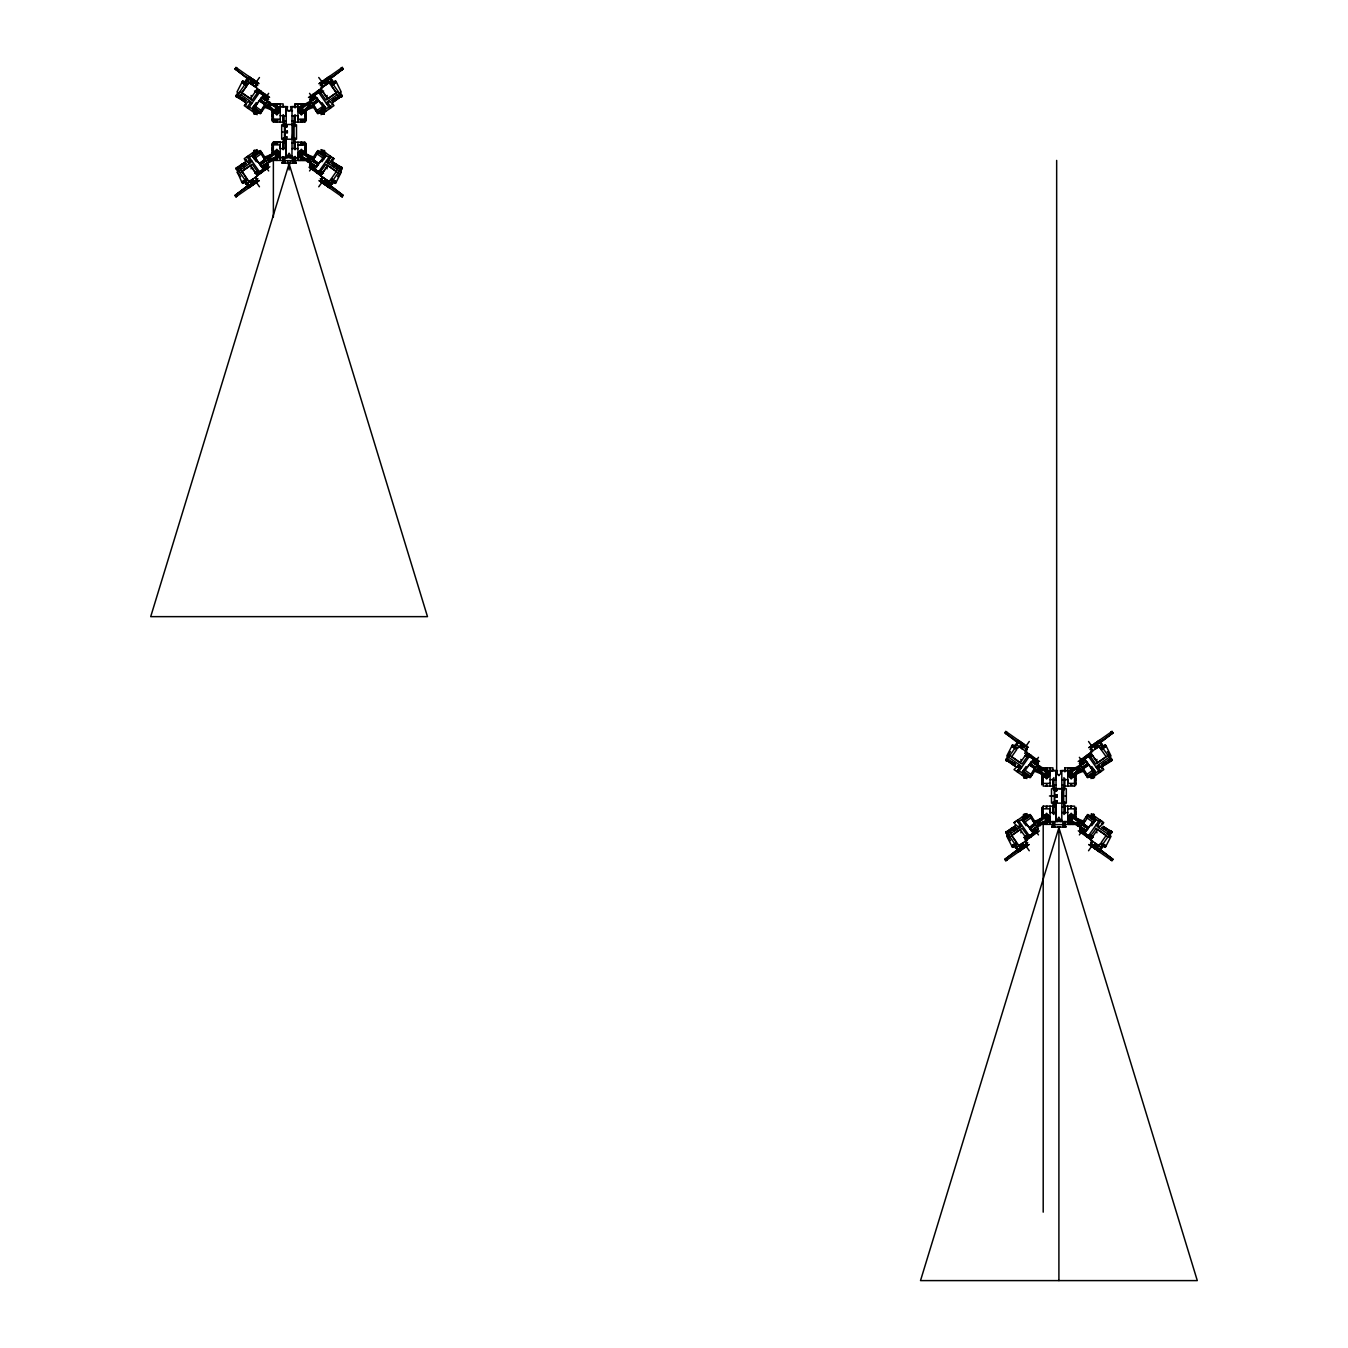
<?xml version="1.0" encoding="UTF-8"?>
<svg xmlns="http://www.w3.org/2000/svg" width="1348" height="1348" viewBox="0 0 1348 1348"><rect width="100%" height="100%" fill="white"/><g stroke="black" fill="none" stroke-linecap="round" stroke-linejoin="round"><path stroke-width="1.5" d="M276.812 143.781L276.475 142.197L273.374 142.197L273.374 144.758L273.374 142.197L283.114 142.197L283.114 148.6M280.232 106.66L286.214 106.66L286.214 124.825M280.232 144.758L280.232 148.617L286.214 148.617M283.114 157.649L283.114 160.412L273.374 160.412L273.374 217.028M283.114 115.692L283.114 122.112L273.374 122.112L273.307 111.631L271.942 111.631M286.248 142.888L284.462 142.821L284.462 139.181M286.214 106.66L286.214 115.692L280.232 115.692M292.011 120.899L293.83 120.848L293.83 124.656L292.061 124.656M303.098 106.66L295.077 106.66L295.077 103.897L304.817 103.897L295.077 103.897L295.077 107.941M297.959 142.197L297.959 160.412L301.042 160.412L301.379 158.592L301.716 160.412L304.817 160.412L295.077 160.412L295.077 156.351M295.077 148.617L295.077 142.197L304.817 142.197L304.817 144.758M297.959 157.783L289.095 157.649M297.959 119.551L297.959 115.692L291.977 115.692M295.077 115.692L295.077 122.112L304.817 122.112L304.817 119.551M1043.2 808.733L1043.2 806.155L1052.923 806.155L1052.923 812.574M1076.058 774.156L1074.693 774.156A3.437 3.437 0 0 1 1071.188 777.476A3.437 3.437 0 0 1 1067.768 774.055A3.437 3.437 0 0 1 1071.188 770.618L1060.37 770.618C1062.679 776.195 1055.147 776.195 1057.455 770.618L1050.058 770.483M1052.923 779.666L1052.923 786.069L1043.2 786.069L1043.2 774.055L1041.751 774.156M1052.923 821.606L1052.923 824.369L1043.2 824.369L1043.2 1212.155M1056.074 806.845L1054.288 806.795L1054.288 803.138M1050.058 770.618L1056.04 770.618L1056.04 779.666L1050.058 779.666M1061.752 784.873L1063.639 784.806L1063.639 788.614L1054.288 788.614M1064.886 812.574L1064.886 806.155L1074.626 806.155L1074.626 818.185M1067.768 770.517L1064.886 770.618L1064.886 767.871L1074.626 767.855L1071.525 767.855L1071.188 769.674L1070.851 767.855L1067.768 767.855L1067.768 786.069M1067.768 783.508L1067.768 779.666L1061.786 779.666M1067.768 821.758L1063.774 821.606L1072.941 821.606M1064.886 786.069L1074.626 786.069L1074.693 775.589L1076.058 775.589M290.545 155.509L289.095 153.167L287.646 155.509M1060.37 819.466L1058.905 817.141L1057.455 819.466M247.425 80.661L247.661 78.588L248.992 79.515M330.766 183.631L330.53 185.721L329.198 184.794L330.277 183.294M1100.575 847.606L1100.339 849.678L1099.008 848.751M275.666 152.594C267.848 155.104 267.022 164.473 275.413 157.345A3.437 3.437 0 0 0 280.131 155.054L280.232 154.211M285.776 125.987L286.972 126.897M297.959 110.081L298.06 109.205M1049.94 819.079L1050.058 818.185A3.437 3.437 0 0 0 1046.992 814.765A3.437 3.437 0 0 0 1043.234 817.646M1057.186 790.164L1056.343 791.209L1055.568 790.164M1057.27 801.706L1056.815 800.628M1067.768 774.055L1067.886 773.162M304.766 154.649L304.783 154.599A3.437 3.437 0 0 0 301.143 150.791A3.437 3.437 0 0 0 298.06 155.054A3.437 3.437 0 0 0 302.778 157.345C312.163 164.254 309.096 155.408 302.592 152.56A2.123 2.123 0 0 0 299.509 153.2A2.123 2.123 0 0 0 300.621 156.2L302.845 157.312M1039.123 768.983L1045.492 775.673A1.988 1.988 0 0 0 1048.373 774.999A1.988 1.988 0 0 0 1047.329 772.202L1040.504 768.478L1039.123 769.287M1043.217 773.668L1045.374 775.774M1074.592 818.624L1072.401 816.517M308.439 106.324L302.626 111.8A2.123 2.123 0 0 1 299.509 111.092A2.123 2.123 0 0 1 300.621 108.11L302.778 106.964A3.437 3.437 0 0 0 298.06 109.255A3.437 3.437 0 0 0 301.143 113.502A3.437 3.437 0 0 0 304.783 109.727L308.877 105.616M308.861 105.919C308.473 99.061 290.528 116.787 307.243 104.655C312.416 104.874 303.418 111.025 302.508 111.716M1072.587 770.921L1070.43 772.067A2.123 2.123 0 0 0 1069.318 775.066A2.123 2.123 0 0 0 1072.435 775.774L1078.686 769.573M1078.67 769.876L1077.187 768.326L1069.992 772.387L1077.305 768.478L1078.686 768.983L1072.334 775.673M289.095 163.715L150.706 616.643L427.484 616.643L289.095 163.715L289.095 170M1058.905 827.672L920.515 1280.6L1197.294 1280.6L1058.905 827.672L1058.905 1280.6M285.86 125.785L286.046 127.116L287.276 126.594M1055.417 790.012L1055.518 790.737M1057.169 790.366L1055.804 790.737M1055.417 801.217L1056.781 800.746M1056.596 802.38L1057.169 801.234M1056.158 796.938L1057.186 795.017L1056.158 795.017L1056.158 796.938L1057.186 796.938L1057.186 795.017M271.032 159.755L278.008 155.879L269.617 159.603L269.499 158.137L275.161 152.88M1039.207 822.381L1045.374 816.467A2.123 2.123 0 0 1 1048.491 817.174A2.123 2.123 0 0 1 1047.379 820.174L1045.155 821.353M277.317 156.267L277.57 156.2A2.123 2.123 0 0 0 278.682 153.2A2.123 2.123 0 0 0 275.565 152.493L275.194 155.357L277.486 156.082M302.896 111.362L302.997 108.952L300.705 108.228M1045.492 816.568L1045.003 819.314L1047.767 819.803L1039.476 823.729L1039.291 822.027L1043.234 818.624M1072.705 775.319L1072.823 772.909L1070.514 772.185M256.895 111.412L259.17 112.996L267.123 101.521L278.817 107.318M324.75 155.323L315.213 168.719L309.652 164.827L319.021 151.296L321.936 152.021M1030.748 774.325L1038.364 763.457L1037.539 762.884M1084.247 832.137C1073.463 830.267 1084.972 823.982 1087.078 817.916M315.28 165.737L316.679 166.714L318.061 164.776L312.433 160.85L313.258 159.671L311.674 158.559L318.869 163.597L320.083 161.878M268.673 102.684L265.303 107.486L263.736 106.374M235.058 68.9L236.001 67.484L237.197 68.344L236.237 69.725L234.906 68.782L253.98 82.936M245.555 82.953L242.64 80.914L236.978 92.001L251.014 101.825L247.004 107.554M257.771 91.159L259.355 90.198L252.244 100.072L241.865 92.776L246.869 85.632L241.814 82.093L243.28 83.104L244.106 81.942L242.64 80.914M250.408 98.758L257.586 88.496L245.825 80.257L243.786 83.458L246.869 85.632L241.848 92.776M247.847 77.864L248.807 76.482L251.368 78.268M243.718 101.1L245.521 102.364L235.9 95.624L238.141 92.439M236.473 96.028L237.467 94.613L240.028 96.399M237.433 96.685L236.203 96.702L238.461 93.467M238.798 93.265L245.875 83.172L247.695 84.452L249.043 82.514L245.825 80.257M245.37 83.34L250.256 77.493M250.947 79.953L251.402 79.077L251.486 80.324M239.034 97.814L242.286 93.18M249.043 83.509L251.301 80.29L248.184 78.1L244.106 83.694L243.28 83.104M251.84 80.661L252.817 79.279M251.806 81.419L250.374 83.441L251.907 84.52M250.694 83.677L252.127 81.638M253.795 79.97L251.537 84.25M241.966 97.764L240.854 99.095M252.211 84.722L254.823 81.47M241.713 100.14L242.674 100.375M253.828 82.835L252.413 84.873L254.637 86.424M242.994 100.595L244.022 99.129M255.227 83.037L255.699 82.093L257.704 83.492M255.968 82.498L259.456 77.51M256.558 83.879L256.929 82.953M255.294 86.879C254.907 83.357 259.574 86.71 256.912 84.991M255.53 87.064L258.243 83.087M251.368 96.55L251.048 95.455M258.378 91.58C258.698 88.732 263.248 91.934 260.669 93.197L256.238 90.451L257.367 88.816L269.6 97.376M256.642 90.72L255.817 91.883L257.266 92.911L258.091 91.731L256.238 90.434M248.302 108.48L260.518 91.024M261.141 91.462L260.669 93.197M260.872 92.068L260.316 92.86L265.354 96.382M261.259 93.602L261.849 92.742L261.344 93.568M263.568 95.219L263.854 94.141M263.029 95.624L254.317 107.857L253.138 107.031M252.615 111.496L253.643 110.031M263.972 95.506L264.949 94.124M263.045 98.657L264.41 96.601L266.095 97.781M264.882 96.129L265.455 95.27M253.795 112.322L255.193 110.216L253.424 108.986L257.35 103.392L256.238 102.6L252.312 108.194L260.282 113.788L264.208 108.194L263.079 107.402M256.12 109.997L255.985 109.02M254.031 113.788L255.463 111.732M262.489 101.167L261.849 102.465L259.322 100.696L258.108 102.431M254.839 113.063L255.867 111.581M264.309 99.55L265.741 97.528L268.538 99.482L267.578 98.808M267.73 94.663L268.656 93.349M274.807 112.861L262.405 102.852L263.012 101.555M257.704 110.233L259.574 112.423M255.581 113.569L256.609 112.103M255.884 113.788L256.912 112.322M263.298 95.809L266.651 98.168L267.982 96.264M257.35 112.625L256.12 113.957L257.434 111.783M267.056 98.438L265.236 100.207M265.842 106.728L265.32 107.486L272.296 110.199M308.254 161.372L316.595 166.647M312.348 157.581L314.455 157.935M321.414 152.088L321.919 150.251M309.703 164.86L311.135 165.871L312.955 164.102M310.192 168.045L311.135 165.871M303.384 151.448L315.769 161.457L314.775 162.485M309.534 170.943L310.461 169.646M322.324 152.712L323.352 151.246M312.45 166.781L313.68 164.608M312.332 167.573L311.877 168.433M318.044 164.776L315.516 163.007L316.342 161.827L318.869 163.597M322.711 152.577L324.767 150.942L323.739 150.218M322.071 154.312L323.941 156.503M322.998 154.076L324.312 151.92L323.048 153.234M312.719 169.022L313.309 168.163M313.242 170.185L314.219 168.803M324.548 154.279L325.576 152.813L324.396 151.97M314.337 170.168L314.893 169.275M316.342 171.567L316.932 170.707M320.42 173.151L319.459 174.532L317.05 172.847L317.993 171.449M317.656 173.285L329.923 155.863M318.836 174.094L325.946 164.237L338.163 172.797L332.316 181.121L330.496 179.857L327.463 184.423M323.554 173.252L320.925 171.398L320.099 172.578L321.953 173.875L320.588 175.813L322.206 176.942M332.67 181.373L335.534 183.379L341.213 172.308L327.176 162.468L331.187 156.739M321.549 173.589L322.374 172.426L320.925 171.398M320.757 175.442L327.733 165.484L336.326 171.533L331.322 178.677L334.59 180.969L332.366 184.053L329.148 181.795M322.779 172.696L327.783 165.551M326.823 167.759L327.143 168.854M320.908 179.84L322.644 177.245M321.515 179.469L322.897 177.414M318.735 186.782L322.812 181.255L322.492 182.216M334.169 165.181L335.197 163.698M340.05 171.87L342.291 168.685L341.667 167.371L334.304 163.074M325.98 179.57L323.234 182.738M337.337 165.214L336.225 166.529M324.396 184.339L325.39 182.182M326.064 182.671L327.497 180.632M326.604 183.042L327.817 180.868L326.283 179.79M325.373 185.03L326.351 183.648L329.434 185.805L331.692 182.587M329.148 180.8L327.176 184.221L325.727 182.435M335.905 171.129L339.157 166.495L341.988 167.59L341.179 167.017M327.8 184.659L326.823 186.041L329.384 187.827L330.344 186.445M327.935 186.816L329.434 185.805M331.793 182.165L329.738 185.114L342.695 195.106M340.724 169.696L331.659 163.344L340.724 169.696L341.718 168.281L332.653 161.928L334.692 163.361M330.007 186.209L334.085 180.615L336.36 182.199L331.322 178.677M337.556 176.639L339.561 173.791M334.911 181.205L334.085 182.368L335.534 183.379M342.19 196.808L343.167 195.426L341.954 194.584L340.993 195.965L342.325 196.909L318.987 180.548L325.98 185.451M1005.844 731.475L1004.715 732.756L1022.711 745.36M1006.046 733.683L1007.007 732.301M1015.364 746.927L1012.466 744.888L1006.788 755.958L1020.824 765.799L1016.813 771.528M1025.221 755.571L1020.217 762.732L1011.674 756.75L1016.678 749.589L1011.64 746.067L1013.089 747.078L1013.915 745.899L1012.466 744.888M1008.456 754.492L1010.444 751.628M1017.656 741.821L1018.633 740.44M1014.741 746.472L1013.089 747.078M1013.528 765.057L1015.33 766.321L1005.726 759.598L1009.062 754.813M1014.64 746.843L1017.993 742.057M1006.299 760.002L1009.534 755.352M1016.308 745.68L1018.566 742.462L1021.649 744.618L1022.626 743.237M1008.607 757.239L1015.684 747.146L1017.504 748.41L1018.852 746.472M1019.105 742.832L1020.065 741.451M1006.821 761.249L1006.012 760.676L1008.27 761.384M1021.177 742.226L1020.874 743.995L1019.526 743.119M1020.773 743.911L1021.851 743.489M1018.869 747.466L1021.127 744.248M1021.615 745.377L1020.032 747.298M1020.52 747.635L1021.936 745.596M1022.34 745.107L1022.424 743.894M1025.356 751.021L1026.772 748.999C1029.451 750.213 1016.712 744.652 1023.958 744.18M1022.02 748.696L1023.452 746.657M1022.222 748.831L1023.149 746.455L1025.019 745.714M1024.076 746.236L1025.575 746.101M1024.396 746.455L1024.75 745.528M1005.726 759.598L1012.129 764.08M1012.803 764.569L1013.831 763.103M1014.05 763.238L1013.022 764.72L1014.067 763.339M1025.777 746.455L1029.265 741.484M1025.103 750.853L1026.502 748.797M1027.227 749.303L1026.131 751.577M1024.665 753.448L1025.811 751.813L1039.544 761.435M1021.177 760.525L1020.857 759.413M1029.164 754.172L1031.456 755.773L1030.462 757.138L1026.047 754.408L1027.193 752.774M1029.046 754.071L1022.07 764.03L1009.854 755.47M1018.111 772.438L1030.344 754.981M1035.163 760.356L1029.956 756.7L1030.967 755.419M1030.125 756.818L1030.63 755.183M1030.495 757.155L1031.456 755.773M1031.068 757.559L1031.675 756.717L1031.153 757.542M1023.25 772.943L1024.076 771.764M1025.137 770.382L1033.107 759.783M1033.158 759.025L1033.663 758.115M1022.424 775.454L1023.452 773.988M1034.893 758.975L1034.438 759.834L1035.264 759.227M1032.854 762.631L1034.236 760.558L1038.348 763.44L1036.898 765.445L1039.746 766.894M1024.783 774.915L1023.739 776.381M1023.84 777.762L1025.289 775.69M1027.917 766.389L1029.131 764.67L1031.675 766.439L1032.298 765.125M1035.668 760.71L1036.157 759.868M1024.649 777.021L1025.693 775.555L1017.791 770.011M1034.118 763.524L1038.466 757.323M1027.109 774.78L1028.12 774.611M1036.46 762.125L1037.808 760.221M1032.905 771.376L1034.017 772.151L1030.108 777.745L1024.362 775.049M1025.929 777.914L1027.159 776.583L1026.131 778.049M1036.865 762.412L1035.062 764.164M1028.979 776.97L1029.805 775.791M1035.668 770.685L1033.545 770.331M1082.158 821.555L1084.281 821.909M1088.005 816.45L1088.83 815.27L1090.869 816.686M1079.748 828.986L1080.961 829.829L1082.764 828.06M1090.566 816.484L1091.745 815.995M1080.018 832.019L1081.349 830.098L1082.275 830.756M1080.742 831.733L1081.703 830.351M1084.584 826.459L1085.595 825.414L1073.21 815.405M1079.36 834.918L1083.691 828.717M1092.133 816.686L1093.161 815.203M1085.309 826.947L1086.151 825.802L1088.678 827.571L1089.892 825.852M1092.537 816.534L1093.969 814.478M1091.476 818.859L1094.155 819.87M1093.093 817.36L1094.071 815.843M1093.43 817.158L1092.537 817.865M1082.545 832.997L1085.005 829.643M1095.385 816.77L1093.936 817.95M1084.163 834.126L1092.689 821.842L1090.65 824.875L1091.779 825.667L1095.688 820.073L1092.84 818.067M1093.75 820.46L1094.576 819.281M1091.779 837.833L1087.347 835.086C1085.747 842.534 1095.132 830.89 1095.755 828.211L1107.972 836.771L1102.142 845.095L1100.322 843.814L1098.957 845.752M1086.859 836.805L1087.331 835.069M1087.482 837.243L1099.698 819.803L1102.479 821.741M1101.013 820.713L1096.986 826.442L1111.022 836.282L1105.36 847.353L1102.479 845.331M1091.375 837.563L1092.183 836.383L1090.734 835.356L1093.38 837.209M1092.807 836.805L1091.863 837.917L1080.978 830.638M1092.183 838.136L1093.009 836.956M1096.649 831.716L1096.952 832.811M1096.126 846.814L1090.599 842.938L1091.678 840.663M1091.038 843.241L1092.47 841.219M1091.29 843.41L1092.706 841.388L1091.56 840.579M1091.442 844.404L1090.599 844.994M1088.544 850.756L1092.032 845.786M1103.742 828.902L1104.804 827.52M1103.978 829.138L1105.006 827.672M1105.596 828.076L1111.814 831.564L1109.539 834.8M1093.734 846.005L1092.857 846.578L1093.969 846.156M1094.172 845.432L1095.587 843.393M1106.085 828.43L1103.928 826.931M1096.345 849.004L1093.262 846.847L1095.789 843.545M1092.807 846.527L1094.576 845.718M1107.129 829.155L1105.748 830.301M1094.475 847.707L1095.082 846.847L1113.111 859.485L1111.763 858.558L1110.803 859.94M1094.205 848.296L1097.104 844.455M1094.879 847.993L1095.486 847.134M1095.873 846.628L1097.862 844.994L1096.21 846.864M1095.199 848.987L1096.16 847.606L1096.598 849.189M1103.17 845.398L1099.816 850.167L1096.699 847.993L1098.957 844.758M1097.272 848.381L1099.496 845.196M1107.315 834.041L1109.539 830.857L1107.989 831.868L1110.533 833.654L1101.602 827.402L1102.9 828.312M1111.814 831.564L1109.539 830.857M1097.744 850.79L1101.501 846.544M1109.067 834.429L1111.325 831.227M1108.275 836.872L1111.527 832.238L1103.001 826.273M1108.747 837.428L1111.527 832.238M1100.153 850.419L1099.193 851.801L1096.632 850.015M1103.085 845.752L1103.827 844.522L1106.186 846.173L1101.148 842.635L1106.152 835.49L1097.592 829.509L1090.414 839.77L1102.175 848.01L1104.18 844.775M1104.72 845.162L1103.911 846.325L1105.36 847.353M1111.662 860.529L1113.044 859.434M257.182 114.698L244.224 105.616L249.228 100.578M266.516 105.751L264.933 104.639L265.758 103.459L260.13 99.533L261.495 97.595L262.321 98.168M267.477 106.425L270.274 102.431L261.596 97.646M299.374 156.991L307.917 161.878L310.714 157.868M332.67 157.783L333.967 158.693L328.963 163.731L327.176 162.468M338.163 172.797L339.393 171.028L341.213 172.308M1019.037 764.552L1014.033 769.59L1026.873 778.571M1044.616 776.836L1034.742 768.613L1035.567 767.433L1029.956 763.49L1031.692 761.805M1037.286 770.399L1040.1 766.405L1048.643 771.275M1069.183 820.966L1077.726 825.835L1078.349 824.959L1086.505 830.688M1078.501 824.74L1080.523 821.842M1085.679 830.115L1087.87 828.75L1082.242 824.808L1083.084 823.628L1081.484 822.516M1089.268 838.507L1090.229 837.108M1098.772 827.689L1103.776 822.651L1091.24 813.855M1107.972 836.771L1109.202 835.002M285.692 125.819L287.208 125.617M1055.804 800.864L1055.518 801.942L1056.781 802.144M303.384 112.861L310.107 105.565M268.084 158.744L274.807 151.448M1073.21 776.836L1079.917 769.523M1037.893 822.718L1044.616 815.405M307.411 159.89L308.692 158.137L302.508 152.594M1045.104 775.319L1045.003 772.909L1047.767 772.421L1039.476 768.495L1039.308 770.129L1044.97 775.386M1072.435 775.774L1078.248 770.281M269.701 157.935L273.391 154.565A3.437 3.437 0 0 1 277.048 150.791A3.437 3.437 0 0 1 280.131 155.054M1045.104 816.905C1035.028 821.943 1039.291 827.739 1047.295 820.039M304.041 112.255L318.869 100.696L320.083 102.431L318.869 100.696L316.325 102.465M278.817 156.991L261.495 166.714L260.13 164.776L262.675 163.007L261.849 161.827L259.322 163.597L258.108 161.878L259.322 163.597L274.149 152.054M1073.851 776.212L1088.678 764.67L1089.892 766.389L1088.678 764.67L1086.151 766.439L1085.325 765.26L1085.595 766.827L1081.484 769.725L1082.697 771.444L1084.281 770.331M1030.748 817.916L1035.584 824.808L1029.131 827.571L1027.917 825.852L1029.131 827.571L1043.959 816.029M310.107 103.526L309.484 102.633L312.871 107.486L314.455 106.374M263.736 157.935L265.32 156.823L268.808 161.592L268.084 160.783M329.738 79.195L342.695 69.203M235.496 195.106L248.453 185.114L246.398 182.165M1099.547 743.169L1112.504 733.177M1005.322 859.064L1018.262 849.072M329.198 79.515L342.443 69.371M286.164 136.771L286.568 138.288M235.748 194.938L248.992 184.794L247.914 183.294M1112.269 733.346L1100.339 742.546M1055.669 789.574L1057.27 790.012M1005.557 858.895L1018.802 848.751M331.187 107.554L327.176 101.825L341.213 92.001L336.36 82.093L334.085 83.694L333.276 82.514M238.242 174.06L241.814 182.199L244.106 180.615L248.184 186.209L251.486 183.985M1101.013 771.528L1096.986 765.799L1111.022 755.958L1106.186 746.067L1103.911 747.651L1099.816 742.057L1095.486 745.006M1026.3 840.545L1027.412 839.77L1020.217 829.509L1011.674 835.49L1016.678 842.635L1011.64 846.173L1013.915 844.589L1014.741 845.752M339.393 93.265L333.141 84.351L334.59 83.323L332.366 80.257L320.588 88.496L327.783 98.758L336.326 92.776L331.322 85.632L334.759 83.222M243.786 180.834L245.825 184.053L249.043 181.795L247.695 179.857L244.409 182.148L243.6 180.969L246.869 178.677L239.034 166.495M1093.902 776.515L1092.942 774.982M338.163 91.512L325.946 100.072L318.971 90.114L320.925 92.911L322.374 91.883L321.549 90.72M319.021 112.996L312.433 103.459L314.96 101.69L315.786 102.852L313.258 104.639L309.652 99.482L313.68 96.668M249.296 157.328L258.226 151.077M328.895 106.981L329.889 108.48L317.656 91.024M259.17 151.296L265.758 160.85L263.231 162.619L262.405 161.44L264.933 159.671L267.106 162.771M245.825 184.053L257.586 175.813L256.238 173.875L258.091 172.578L257.266 171.398L255.817 172.426L256.642 173.589M1092.183 755.857L1090.734 756.868L1092.689 755.503M314.842 95.068L314.337 94.141M314.893 95.809L324.75 108.986L322.998 110.216M315.146 98.657L313.764 96.601L315.162 95.624M299.374 107.318L316.679 97.578L318.061 99.533L312.382 103.375M255.278 152.712L254.502 153.251L256.811 151.633M322.206 109.02L324.396 112.322M321.363 112.676L323.688 111.058L322.913 111.598M263.045 165.636L264.326 167.775M268.387 164.928L262.927 168.753L263.753 168.18M268.454 164.894L265.067 167.253M269.836 166.764L257.367 175.493L250.458 165.484L241.865 171.533L246.869 178.677L241.814 182.199L242.64 183.379L247.695 179.857M1078.181 761.502L1091.998 751.813M1080.22 760.879L1087.499 755.773L1080.186 760.879M1080.439 762.766L1079.462 763.457L1087.078 774.325M1083.067 760.929L1085.073 759.514L1093.683 771.814M1023.267 814.883L1024.868 813.771M1026.637 815.591L1026.704 816.871M1092.975 778.453L1094.172 777.628M1094.542 777.358L1092.537 775.69M1032.079 825.515L1034.759 823.628L1035.567 824.808L1029.956 828.75L1031.304 830.688L1034.371 828.531M1032.804 829.643L1034.573 831.43M1036.107 827.335L1048.643 820.966M1035.618 824.892L1038.364 828.784L1032.787 832.676L1025.137 821.842M1034.893 833.266L1034.91 832.07M325.289 81.402L343.167 68.883L342.291 67.434L318.954 83.778L323.554 80.56M326.317 78.622L324.868 79.633M323.166 81.621L326.738 79.111M343.251 68.815L341.954 69.725L340.993 68.344M321.279 84.991L320.285 85.682L326.604 81.268M324.211 82.936L323.806 81.166M324.885 82.464L325.879 81.773L327.311 83.795M320.588 88.496L322.206 87.367M326.283 84.52L327.968 83.34M329.148 82.514L332.366 80.257M322.189 87.856L308.473 97.477M310.899 96.55L309.872 97.275L317.69 91.799M311.118 96.399L317.757 91.748M311.169 97.646L319.291 91.95M316.544 91.816L317.538 93.18L321.953 90.451L320.099 91.731M327.463 79.886L330.496 84.452L333.765 82.161M333.495 84.098L336.36 82.093L335.534 80.914L334.085 81.942L334.911 83.104M308.524 103.324L316.595 97.646M316.527 102.33L315.516 101.302L318.044 99.533M253.828 150.656L254.637 150.083M254.957 153.352L253.896 151.903M257.182 149.594L244.224 158.693L245.252 160.159L246.549 159.249M256.895 152.897L255.884 150.521M238.461 170.842L236.203 167.59L237.433 167.607M332.821 100.072L335.517 98.269M341.718 96.028L340.724 94.613L331.659 100.965L335.13 98.455M238.141 171.87L235.9 168.685L245.403 162.03M247.105 161.625L248.403 160.715M321.464 109.525L323.941 107.806M340.05 92.439L342.291 95.624L332.653 102.381L336.511 99.668M243.061 165.855L245.403 164.203M341.179 97.275L341.988 96.702L340.758 96.685M321.296 111.412L322.071 113.957M330.226 106.054L320.099 113.131M331.642 105.06L332.922 104.15L333.967 105.616L321.026 114.681M240.028 172.797L252.244 164.237L259.22 174.195M323.554 114.226L324.363 113.653M260.13 164.776L265.809 160.934M261.495 166.714C264.798 162.181 274.706 162.872 267.477 157.868M243.432 181.07L244.713 180.194M242.64 183.379L244.106 182.368L243.28 181.205M256.238 173.858L260.653 171.129L261.63 172.51M258.883 172.359L267.022 166.663M260.501 172.51L268.336 167.017L267.494 167.607M250.138 181.02L251.233 180.261M253.98 181.357L251.571 183.058L257.906 178.627M234.889 195.527L252.834 182.957M253.559 183.716L251.402 185.232L253.003 184.103M252.211 179.57L254.957 182.738M255.699 182.216L257.704 180.817L254.469 183.075M1096.177 742.546L1094.745 743.557M1091.206 746.826L1090.414 747.382M1090.364 747.415L1091.375 746.708M1092.133 746.169L1096.16 743.338M1095.789 748.696L1093.397 745.276L1094.576 746.506L1096.362 745.259M1095.115 745.36L1113.111 732.756L1111.763 733.683L1110.803 732.301M1097.154 743.928L1095.418 743.86M1090.262 749.539L1091.088 748.949L1092.47 751.021L1090.414 752.47L1091.779 754.408L1087.347 757.138L1086.353 755.773L1085.881 756.902M1090.347 749.471C1091.829 747.129 1098.839 743.489 1096.783 748.005M1104.18 747.466L1102.175 744.214L1098.957 746.472L1100.322 748.41L1103.591 746.118L1104.4 747.298L1101.148 749.589L1106.152 756.734L1097.592 762.732L1092.874 756.11M1079.967 761.03L1081.905 761.738M1086.235 756.649L1086.741 757.559M1090.414 755.369L1089.133 755.891L1088.139 754.526L1087.566 755.706M1080.978 761.603L1090.229 755.116L1089.268 753.734M1083.472 759.766L1082.899 758.991L1084.348 763.052M1084.432 759.194L1084.163 758.115M1087.331 757.155L1086.859 755.419L1088.139 754.526M1088.055 756.565L1082.646 760.356M1101.148 749.589L1106.186 746.067L1105.36 744.888L1103.911 745.899L1104.72 747.078M1083.202 760.828L1081.13 762.277M1079.512 763.423L1084.988 759.581M1081.703 764.906L1074.676 769.405M1085.679 762.125L1086.505 761.553L1087.87 763.49L1082.259 767.433L1083.084 768.613M1078.349 767.282L1086.505 761.553L1069.183 771.275M1085.41 766.961L1086.336 766.304M1107.972 755.47L1095.755 764.03L1088.78 754.071M1016.813 820.713L1020.824 826.442L1019.037 827.689L1015.078 824.117L1014.033 822.651L1018.077 819.82L1030.344 837.243M1024.413 815.388L1023.233 816.214L1025.019 818.051L1022.121 820.073L1026.047 825.667L1027.159 824.875M1025.036 814.95L1027.007 813.569L1024.244 815.489M1014.033 822.651L1023.722 815.877M1017.791 822.213L1028.035 815.034M1006.012 831.564L1007.242 831.581M1108.275 755.352L1110.533 758.587L1101.468 764.923M1106.034 761.738L1107.163 763.052M1009.062 837.428L1005.726 832.643L1015.33 825.92M1099.597 767.551L1100.895 766.641M1102.462 766.338L1112.1 759.598L1108.747 754.813M1088.005 775.791L1088.83 776.97L1091.122 775.37M1092.537 774.375L1095.688 772.168L1091.779 766.574L1090.65 767.349L1094.576 772.943M1109.539 761.384L1111.814 760.676L1109.539 757.441M1101.451 769.017L1102.748 768.107L1103.776 769.59L1090.953 778.571M1020.554 848.381L1017.504 843.814L1012.466 847.353L1006.788 836.282L1008.607 835.002M1019.037 827.689L1013.831 831.345M1006.788 836.282L1020.824 826.442M1006.299 832.238L1009.854 836.771L1022.07 828.211L1029.164 838.068M1033.545 821.909L1042.105 818.067M1032.366 825.313L1033.242 826.459M1032.467 826.981L1029.956 828.75M1031.692 830.419L1039.375 825.027M1014.859 843.915L1013.241 845.044L1015.634 848.01L1027.412 839.77M1024.21 837.378L1027.075 835.356L1025.626 836.383L1026.451 837.563M1012.466 847.353L1013.915 846.325L1013.089 845.162M1014.235 846.106L1017.504 843.814M1027.901 836.535L1026.047 837.833L1030.462 835.086M1028.204 836.687L1036.831 830.638M1030.074 835.457L1034.489 832.356M1034.337 832.457L1035.264 832.997L1033.191 830.621L1034.91 833.249M1029.67 837.715L1031.456 836.451L1030.495 835.069M1039.409 830.89L1025.811 840.411L1024.665 838.793M1015.634 848.01L1018.852 845.752M1019.964 844.994L1021.043 844.236M1023.115 845.803L1022.273 846.392L1023.621 848.296M1021.38 847.016L1027.715 842.584M1022.711 846.881L1004.782 859.434M1026.603 845.415L1027.597 844.724M1021.262 849.156L1024.362 846.982M1029.046 844.488L1005.726 860.833L1004.833 859.401L1006.046 858.558L1007.007 859.94M326.823 78.268L329.384 76.482L333.36 82.885M341.111 68.243L342.325 67.4M322.863 81.84L320.403 83.542L322.509 82.076L322.964 83.037L318.735 77.51M325.239 80.172L326.772 79.077M325.828 81.015L329.434 78.504L331.793 82.144M330.058 78.909L330.766 80.661M323.554 86.424L325.778 84.873L324.346 82.835M318.33 90.552L317.05 91.462L317.993 92.86M312.837 96.382L318.246 92.608M318.802 92.658L319.695 92.035M330.496 84.452L332.316 83.172L333.141 84.351M332.67 82.936L335.534 80.914M309.652 99.482L313.107 97.056M320.925 92.911L323.638 91.007M327.143 95.455L326.823 96.55M315.112 107.402L313.983 108.194L317.909 113.788L325.879 108.194L321.953 102.617L320.841 103.392M316.055 111.143L324.026 105.548M326.536 103.678L329.62 101.504L332.922 104.15M336.275 97.73L337.32 99.112M338.163 96.399L340.724 94.613M235.9 168.685L242.202 163.833M241.68 164.625L245.521 161.945M252.716 156.688L260.703 151.111M240.871 165.197L241.865 166.613M253.138 157.278L261.108 151.701M317.083 112.609L325.053 107.031M317.488 113.198L325.458 107.621M342.291 95.624L335.77 100.19M240.028 167.91L237.467 169.696L246.398 163.428L242.674 166.04M245.252 160.159L248.571 162.788L251.655 160.631M254.165 158.744L262.135 153.167M321.043 112.474L321.869 114.091M323.132 111.008L324.295 112.406M244.241 167.219L244.864 169.41M263.079 156.89L264.208 156.115L260.282 150.521L252.312 156.098L256.238 161.693L257.35 160.918L253.424 155.323L255.193 154.076L254.587 153.2M251.048 168.854L251.368 167.759M254.62 173.252L257.266 171.398M259.776 171.735L265.354 167.91M260.383 172.595L267.258 167.775M259.861 173.74L261.141 172.847L260.198 171.449M253.188 178.896L252.413 179.436L253.828 181.458M248.133 185.384L247.425 183.631M237.063 196.067L235.9 196.875L259.237 180.531L254.637 183.749M251.907 185.653L253.373 184.625M1110.937 732.217L1112.134 731.357L1088.763 747.736L1092.756 744.955M1092.268 745.292L1093.363 744.517M1094.374 746.657L1095.587 748.831M1090.414 752.47L1102.175 744.214M1086.876 757.391L1087.752 756.784M1088.611 756.616L1089.521 755.992M1089.909 755.689L1091.762 754.408L1090.566 752.824M1100.322 748.41L1105.36 744.888M1079.832 763.187L1080.995 762.378L1082.545 764.316M1082.242 767.416L1087.853 763.49M1096.952 759.413L1096.649 760.525M1084.921 771.376L1083.792 772.151L1087.718 777.745L1090.903 775.521M1026.081 814.209L1027.109 815.692M1024.901 816.804L1026.283 815.843M1085.865 775.1L1093.835 769.523M1096.345 767.635L1099.429 765.479L1102.748 768.107M1098.687 766.001L1098.772 764.552M1027.243 816.484L1030.108 814.478L1034.017 820.073L1032.905 820.865M1101.687 764.788L1104.787 762.53M1107.989 760.373L1110.533 758.587M1102.31 764.35L1103.405 763.575M1103.995 763.17L1105.326 762.227M1005.726 832.643L1012.028 827.79M1011.489 828.599L1015.145 826.038M1022.542 820.662L1030.512 815.068M1022.947 821.252L1030.917 815.658M1086.892 776.583L1094.862 770.989M1102.681 766.186L1103.978 765.276M1112.1 759.598L1110.988 761.249M1087.314 777.173L1095.284 771.578M1103.287 765.765L1106.32 763.642M1009.837 831.868L1007.276 833.654L1016.207 827.402L1012.988 829.643M1011.674 830.57L1010.73 829.121M1012.483 830.014L1015.516 827.891M1019.122 826.24L1018.38 826.762L1021.481 824.588M1023.975 822.718L1031.961 817.124M1089.925 777.105L1098.704 770.938L1099.732 772.421L1087.482 754.981M1091.627 776.33L1090.566 775.757M1092.015 776.06L1092.908 775.437M1020.857 832.811L1021.177 831.716M1035.264 827.925L1036.679 829.947M1031.321 830.688L1036.932 826.745L1038.314 828.818L1034.893 831.211M1013.797 844.657L1014.421 845.971M1028.305 836.249L1029.198 835.625M1036.09 831.227L1037.067 831.733L1036.123 830.351M1036.898 831.851L1035.904 830.503M1037.977 831.093L1030.209 836.552L1037.758 831.261M1023.014 842.854L1022.222 843.393L1023.654 845.432M1017.942 849.358L1017.235 847.606M1020.79 848.296L1018.566 849.779L1016.308 846.544M1020.925 848.212L1022.172 847.252M1025.154 846.426L1027.462 844.808L1026.367 844.404M1021.177 850.015L1018.633 851.801L1017.656 850.419M1021.851 849.543L1022.795 848.869M1027.21 845.769L1028.794 844.674M1005.996 860.647L1006.889 860.024M1024.446 847.724L1027.867 845.331M311.135 98.438L312.601 100.443M265.59 163.866L267.005 165.888M1023.857 837.614L1025.306 836.603M250.88 180.514L253.795 184.339M1045.222 770.921L1047.379 772.067M1105.798 764.451L1111.477 760.912M1074.609 818.539C1089.268 830.89 1061.331 815.574 1072.671 821.269M278.413 113.097L276.812 115.018L275.093 113.063M302.98 113.097L301.379 115.018L299.778 113.097M286.349 136.687L286.281 138.423L287.208 136.822M276.896 143.764L277.149 142.197L280.232 142.197L280.232 160.412M275.093 151.246L276.812 149.291L278.531 151.246M299.66 151.246L301.379 149.291L303.098 151.246M1048.222 777.071L1046.621 778.976L1044.902 777.021M1072.907 777.021L1071.188 778.976L1069.587 777.071M1044.902 815.22L1046.621 813.265L1048.34 815.22M1069.486 815.22L1071.188 813.265L1072.907 815.22M305.895 110.199L312.871 107.486M272.296 154.11L265.32 156.823L265.842 157.581M1075.704 774.156L1082.697 771.444M1078.248 821.943L1072.435 816.467A2.123 2.123 0 0 0 1069.318 817.174A2.123 2.123 0 0 0 1070.43 820.174C1079.007 828.279 1082.562 821.539 1072.334 816.568M270.51 104.285L269.482 106.239L275.666 111.716A1.988 1.988 0 0 0 278.547 111.025A1.988 1.988 0 0 0 277.519 108.244L271.032 104.554M307.967 159.94L300.183 155.879L307.496 159.789M292.011 139.232L293.78 139.232M1061.82 803.189L1063.589 803.189M275.093 106.66L287.63 106.644C285.321 112.238 292.853 112.238 290.561 106.644L295.077 106.66M292.061 157.649L303.098 157.649M273.307 110.182L271.942 110.182L271.942 120.831L277.789 120.831M304.884 110.182L306.249 110.182L306.249 120.831L300.402 120.831M285.742 110.688L292.465 110.688M304.884 111.631L306.249 111.631M271.942 114.496L273.307 114.496M304.884 114.496L306.249 114.496M271.942 115.945L273.307 115.945M304.884 115.945L306.249 115.945M273.374 119.399L280.232 119.399M297.959 119.399L304.817 119.399M271.942 119.467L278.564 119.467M299.627 119.467L306.249 119.467M286.248 120.899L284.462 120.848L284.462 142.821M283.198 122.415L284.057 122.415M294.15 122.415L295.01 122.415M293.797 124.488L284.933 124.488L284.933 139.299L284.967 124.825L281.681 124.825L281.681 139.198L296.509 139.198L296.509 124.825L293.813 124.825M284.462 124.656L286.231 124.656M292.078 124.993L293.476 124.993L293.476 138.81L292.078 138.81L291.977 106.66L297.959 106.559M281.681 132.003L283.08 132.003M284.411 132.003L286.349 132.003M291.926 142.888L293.83 142.821L293.83 120.848M277.789 143.478L271.942 143.478L271.942 154.11L273.307 154.11L273.374 142.197M300.402 143.478L306.249 143.478L306.249 155.812M299.66 144.758L303.098 144.758M271.942 144.843L280.232 144.91M297.959 144.91L306.249 144.843M271.942 148.364L273.307 148.364M304.884 148.364L306.249 148.364M291.977 148.617L297.959 148.617M271.942 149.797L273.307 149.797M304.884 149.797L306.249 149.797M271.942 152.678L273.307 152.678M304.884 152.678L306.249 152.678M304.884 154.11L306.249 154.11M286.265 155.997L291.926 155.997L291.926 157.649L292.061 139.164M288.674 156.789L289.534 156.789M275.093 157.649L287.697 157.649L287.697 155.997M282.709 160.058L284.108 160.058M291.909 160.058L295.465 160.058M284.765 160.648L293.426 160.648L293.426 163.125M290.983 160.783L294.774 160.058M284.748 162.215L282.069 162.215L282.069 163.125L296.122 163.125L296.122 162.215L293.426 162.215M1043.2 767.855L1052.923 767.871L1052.923 770.618L1046.621 770.618A3.437 3.437 0 0 1 1050.058 774.055A3.437 3.437 0 0 1 1046.621 777.476A3.437 3.437 0 0 1 1043.2 774.055M1041.751 775.589L1043.116 775.589M1058.483 775.504L1059.343 775.504M1041.751 778.47L1043.116 778.47M1074.693 778.47L1076.058 778.47M1041.751 779.902L1043.116 779.902M1074.693 779.902L1076.058 779.902M1041.751 783.441L1050.058 783.356M1067.768 783.356L1076.058 783.441M1056.124 784.806L1054.288 784.806L1054.288 806.795M1053.007 786.389L1053.866 786.389M1063.96 786.389L1064.836 786.389M1058.652 788.749L1066.319 788.782L1066.319 803.155L1051.491 803.155L1051.491 788.782L1056.04 788.782L1056.04 770.618M1049.469 795.977L1056.158 795.977M1064.92 795.977L1066.319 795.977M1061.752 806.845L1063.639 806.795L1063.639 784.806M1041.751 808.8L1050.058 808.867L1050.058 812.574L1056.04 812.574M1067.768 808.867L1076.058 808.8M1041.751 812.339L1043.116 812.339M1074.693 812.339L1076.058 812.339M1061.786 812.574L1067.768 812.574M1041.751 813.771L1043.116 813.771M1074.693 813.771L1076.058 813.771M1041.751 816.652L1043.116 816.652M1076.058 816.652L1074.693 816.652L1074.693 808.8M1041.751 818.084L1043.116 818.084M1074.693 818.084L1076.058 818.084M1056.074 819.955L1061.735 819.955M1043.2 821.606L1053.866 821.623L1050.058 821.758M1044.902 821.758L1048.34 821.758M1070.228 822.971L1076.058 822.971M1052.535 824.016L1053.917 824.016M1063.892 824.016L1065.291 824.016M1054.574 826.172L1051.878 826.172L1051.878 827.099L1065.931 827.099M1063.252 826.172L1065.931 826.172L1065.661 827.099M1064.886 770.618L1061.786 770.618L1061.904 802.785L1063.286 802.785L1063.286 788.951M1069.486 821.758L1072.907 821.758M1046.874 807.132L1046.2 807.806L1046.958 806.155M277.536 108.177L275.194 108.952L275.565 111.8M300.705 156.082L302.997 155.357L302.896 152.947M1070.514 820.039L1072.823 819.314L1072.705 816.905M277.57 108.11L275.413 106.964A3.437 3.437 0 0 1 280.013 108.851A3.437 3.437 0 0 1 277.873 113.35A3.437 3.437 0 0 1 273.492 110.974M307.917 161.878L316.679 166.714M1031.405 761.62L1040.1 766.405M1077.726 825.835L1086.505 830.688L1084.348 829.172M305.895 154.11L312.871 156.823L309.484 161.659L311.894 163.361M1042.105 774.156L1035.129 771.444L1038.516 766.608L1043.15 769.405M1075.704 818.067L1082.697 820.797L1079.31 825.633L1081.703 827.335L1080.877 826.745M1027.412 755.369L1028.676 755.891M277.486 108.228C268.471 100.46 266.247 106.425 275.228 111.395M268.218 97.208L267.494 96.702L268.589 96.668M245.37 100.072L237.467 94.613M332.552 163.967L333.478 164.625M311.068 162.788L308.524 160.985M1038.263 763.389L1035.011 761.115M1015.179 764.046L1013.46 762.833M1080.22 831.362L1087.482 836.451M1082.427 832.912L1083.472 832.457M235.9 67.434L255.042 80.829M257.721 82.717L256.71 82.801M257.097 83.07L255.328 81.84M252.969 80.172L251.806 79.364M251.874 81.47L256.71 84.857M266.415 95.944L266.988 96.348M259.776 92.574L263.366 95M263.298 101.723L265.758 103.459M322.442 150.605L333.967 158.693M242.32 100.123L236.203 96.702M244.51 101.656L241.68 99.668M235.9 95.624L237.012 97.275M254.452 110.587L255.463 111.294M333.714 180.346L334.759 181.07M334.203 180.683L333.478 181.929M310.242 167.287L317.791 172.578L309.754 166.95L310.697 167.607M313.09 169.275L314.539 165.214M327.058 180.329L326.502 182.974M325.07 184.019L327.328 184.339L326.789 185.232M1005.743 731.408L1028.406 747.298M1026.755 746.927L1027.412 747.382M1014.522 746.337L1013.645 747.466M1033.242 765.782L1032.231 766.827L1034.759 768.596L1029.131 764.67M1093.194 813.922L1094.34 814.731M1091.189 816.029L1093.498 817.225M1015.802 764.552L1007.276 758.587M1112.1 832.643L1110.988 830.991M1024.969 774.156L1022.121 772.168L1026.047 766.574L1027.159 767.349M1024.21 774.527L1028.035 777.189L1026.165 775.875M1088.224 835.709L1082.646 831.885M1082.107 832.693L1082.916 833.266L1084.432 830.486M1090.279 845.55L1091.375 845.533M1112.066 860.816L1088.763 844.488L1090.987 846.055M257.013 82.228C264.781 87.957 247.038 74.106 253.491 80.543M236.237 69.725L248.453 79.195M267.258 96.534L260.383 91.715L267.072 96.399M260.434 91.748L262.169 92.961M258.496 92.035L267.022 97.646M247.695 84.452L244.409 82.161C241.882 83.239 246.819 85.177 243.432 83.222M266.651 98.168L268.488 99.449M257.266 92.911L254.519 90.973M261.883 97.848L264.023 99.364M261.495 97.595L269.651 103.324M260.147 99.533L262.692 101.319M259.322 100.696L264.933 104.639M240.028 91.512L252.244 100.072M322.071 150.353L321.009 149.594L322.88 150.909M321.683 151.852L323.537 153.15M320.386 151.364L330.226 158.255M248.571 101.504L251.655 103.678M331.642 159.249L332.922 160.159M254.165 105.548L262.135 111.143M244.494 99.533L246.532 100.965L242.252 97.966M335.989 163.833L335.298 163.782M317.488 151.111L325.458 156.688M255.716 108.834L261.108 112.609M317.083 151.701L325.053 157.278M329.788 160.715L331.086 161.625M252.716 107.621L260.703 113.198M316.055 153.167L324.026 158.744M326.536 160.631L329.62 162.788M256.086 112.154L258.226 113.232L249.329 106.998M245.252 104.15L246.549 105.06M334.169 167.371L332.097 165.922M253.828 113.653L254.637 114.226M315.112 156.89L313.983 156.115L317.909 150.521L325.879 156.098L321.953 161.693L320.841 160.918M312.433 160.85L314.994 162.636M311.523 166.141L313.107 167.253M312.837 167.91L318.414 171.735L317.505 171.112M321.953 173.858L317.538 171.129L317.05 172.847M330.496 179.857L333.765 182.148M311.169 166.663L319.291 172.359M332.366 184.053L308.995 167.203M323.554 177.869L325.778 179.436L324.346 181.458L325.205 182.064M321.279 179.318L320.285 178.627L326.385 182.89M342.982 195.308L325.289 182.907M320.79 181.02L322.762 182.418M321.077 181.222L322.863 182.469M323.453 182.89L326.738 185.198M1021.262 743.085L1025.744 746.219M1026.569 746.792L1027.513 747.466M1027.412 752.47L1015.634 744.214L1013.41 747.298L1014.859 748.325M1028.204 755.554L1036.831 761.603M1014.235 746.118L1017.504 748.41M1026.047 754.408L1029.198 756.616M1034.624 760.828L1032.838 759.581M1025.12 755.503L1027.075 756.868L1025.626 755.857M1031.304 761.553L1039.476 767.282M1029.956 763.49L1035.584 767.416M1091.88 814.31L1090.852 815.793M1090.33 815.422L1098.704 821.286M1101.451 823.207L1102.748 824.117M1019.122 766.001L1018.38 765.479L1021.481 767.635M1023.975 769.523L1031.961 775.1M1011.792 761.738L1010.663 763.052M1091.122 816.871L1087.718 814.478L1083.792 820.073L1084.921 820.865M1087.314 815.068L1095.284 820.662M1016.914 766.641L1018.212 767.551M1022.947 770.989L1030.917 776.583M1086.892 815.658L1094.862 821.252M1012.483 764.333L1012.028 764.451M1022.542 771.578L1030.512 777.173M1085.865 817.124L1093.835 822.718M1096.345 824.588L1099.429 826.762L1098.687 826.24M1023.638 777.611L1024.463 778.184M1083.067 823.628L1088.678 827.571M1082.259 824.808L1087.87 828.75M1100.322 843.814L1103.591 846.106L1104.4 844.943L1102.967 843.915M1079.664 830.975L1087.566 836.518M1078.282 830.806L1091.998 840.411M1091.661 845.718L1095.587 849.274M301.042 122.112L301.194 121.202M235.748 69.371L248.133 78.909M330.058 185.384L342.443 194.938M1005.322 733.177L1018.262 743.169M1099.547 849.072L1112.504 859.064M1099.867 849.358L1112.269 858.895M308.439 157.986L302.626 152.493M269.549 106.121L275.161 111.429M1037.893 769.523L1043.959 776.212M1073.851 816.029L1079.917 822.718M268.084 105.565L274.149 112.255M304.041 152.054L310.107 158.744M300.958 121.286L301.8 120.461L301.716 122.112M1079.31 766.608L1081.484 769.725M1078.063 766.894L1080.523 770.399M1038.516 825.633L1035.129 820.797L1035.668 821.555M308.254 102.92L310.714 106.425M1112.016 731.459L1112.976 732.84M1107.365 751.628L1109.37 754.492M1100.153 741.821L1099.193 740.44L1096.632 742.226L1097.609 743.607M1099.243 742.462L1101.501 745.68M1102.142 747.146L1109.202 757.239M1097.744 741.451L1098.721 742.832M1097.272 743.843L1099.496 747.028M1096.699 744.248L1098.957 747.466M1095.199 743.237L1096.16 744.618M1094.93 744.214L1095.486 745.107M1095.873 745.596L1097.306 747.635M1094.205 743.928L1095.536 745.848M1103.978 763.103L1105.006 764.569M1088.544 741.484L1092.032 746.455M1103.742 763.339L1104.804 764.72M1091.29 748.814L1092.706 750.853M1090.599 749.303L1092.015 751.341M1092.588 755.571L1097.592 762.732M1088.645 754.172L1089.622 755.554M1094.357 773.988L1095.385 775.454M1079.36 757.323L1083.691 763.524M1092.133 775.555L1093.161 777.021M1080.742 760.508L1081.703 761.89M1080.018 760.221L1081.349 762.125M1037.286 821.842L1040.083 825.835M1028.979 815.27L1029.805 816.45M1036.46 830.098L1037.808 832.019M1024.649 815.203L1025.693 816.686M1034.118 828.717L1035.55 830.756M1035.618 830.857L1038.466 834.918M1023.84 814.478L1025.289 816.534M1022.424 816.77L1023.452 818.236M1023.25 819.281L1024.076 820.46M1030.007 835.423L1030.967 836.805M1027.58 837.108L1028.558 838.507M1024.8 836.956L1025.626 838.136M1025.794 840.899L1027.227 842.938M1025.356 841.219L1026.772 843.241M1025.103 841.388L1026.536 843.41M1013.073 827.487L1014.05 828.986M1025.777 845.786L1029.265 850.756M1012.803 827.672L1013.831 829.138M1022.02 843.545L1023.452 845.567M1023.284 845.685L1024.194 847.1M1020.722 844.455L1022.155 846.477L1020.183 844.825M1020.52 844.606L1021.936 846.628M1022.34 847.134L1022.896 848.01L1021.43 849.038L1020.773 848.229M1021.649 847.606L1022.626 848.987M1008.843 830.452L1012.095 835.086M1018.869 844.758L1021.127 847.993M1011.657 835.49L1016.678 842.635M1019.105 849.392L1020.065 850.79M1009.854 836.771L1015.684 845.095M1014.64 845.398L1017.993 850.167M1008.456 837.748L1010.444 840.613M333.579 82.295L334.405 83.458M327.935 77.493L328.895 78.875M331.322 85.632L336.326 92.776M329.148 83.509L325.373 79.279M335.905 93.18L339.157 97.814M326.385 81.419L327.817 83.441M326.064 81.638L327.497 83.677M324.396 79.97L325.727 81.874M324.565 82.7L325.98 84.722M334.169 99.129L335.197 100.595M321.009 83.138L321.953 84.52M321.481 84.857L322.897 86.879M319.948 83.087L322.644 87.064M320.824 88.816L327.733 98.808M328.963 100.578L329.62 101.504M319.459 89.777L320.42 91.159M316.932 93.602L316.342 92.742L316.847 93.568M313.242 94.124L314.219 95.506M324.548 110.031L325.576 111.496M312.719 95.287L313.309 96.129M309.534 93.349L310.461 94.663M322.324 111.581L324.16 113.788M312.45 97.528L313.882 99.55M322.509 111.884L323.958 113.94M310.192 96.264L311.54 98.168M311.658 105.751L312.348 106.728M266.651 166.141L267.982 168.045M255.581 150.723L256.609 152.206M254.839 151.246L255.867 152.712M267.73 169.646L268.656 170.943M264.309 164.759L265.741 166.781M254.031 150.521L255.463 152.577M264.882 168.163L265.472 169.022M263.972 168.803L264.949 170.185M252.615 152.813L253.643 154.279M254.317 156.452L262.961 168.719M261.259 170.707L261.849 171.567M248.268 155.863L260.518 173.285M247.004 156.739L251.014 162.468L236.978 172.308L240.635 176.639M257.771 173.151L258.732 174.532M248.571 162.788L249.228 163.731M250.408 165.551L255.412 172.696M255.53 177.245L258.243 181.222M255.294 177.414L256.71 179.453M242.994 163.698L244.022 165.181M255.968 181.812L259.456 186.782M255.227 181.272L255.817 182.132M250.694 180.632L252.127 182.671M250.374 180.868L251.806 182.89M251.84 183.648L252.817 185.03M249.043 180.8L251.301 184.019M250.391 184.659L251.368 186.041L248.807 187.827L247.847 186.445M238.798 171.028L245.875 181.121M249.296 185.434L250.256 186.816M245.37 180.969L248.757 185.805M237.197 195.965L236.237 194.584L234.956 195.477L236.001 196.808M1056.158 795.017L1057.186 796.938M1074.575 817.646A3.437 3.437 0 0 0 1070.834 814.765A3.437 3.437 0 0 0 1067.768 818.371L1067.886 819.079M1049.94 773.162L1050.058 774.055M304.817 110.081L304.817 122.112M297.959 154.211L298.06 155.104M280.114 109.205L280.232 110.081M1064.886 821.606L1064.886 824.369L1074.626 824.369L1071.525 824.369L1071.188 822.55L1070.851 824.369L1067.768 824.369L1067.768 806.155M295.077 157.649L295.077 160.412M283.114 106.66L283.114 103.897L273.374 103.897L276.475 103.897L276.812 105.717L277.149 103.897L280.232 103.897L280.232 122.112M280.232 157.783L284.057 156.789M1076.058 772.455L1076.058 784.806M1076.058 807.435L1076.058 819.786M1074.626 774.055L1074.626 786.069M1072.233 770.618L1072.233 769.539L1070.144 769.539L1070.144 770.618M1072.233 821.606L1072.233 822.684L1070.144 822.684L1070.144 821.606M1071.525 806.155L1071.188 807.974L1070.851 806.155M1065.409 826.172L1065.426 827.099M1064.886 767.871L1064.886 771.915M1064.836 778.588L1064.836 788.462M1064.836 801.875L1064.836 813.72M1064.768 826.172L1064.752 827.099M1063.96 777.594L1063.96 790.113M1063.96 801.993L1063.96 814.495M1063.252 827.099L1063.235 824.622L1054.574 824.622L1054.574 827.099M1063.083 788.749L1063.083 803.206M1062.932 824.622L1062.932 821.438L1054.759 821.438L1054.759 824.622M1061.87 803.138L1061.786 821.623M1060.303 819.955L1060.303 821.623M1060.151 827.099L1057.675 827.099M1057.523 819.955L1057.523 821.623M1056.664 160.412L1056.664 774.932M1055.484 803.122L1055.535 806.727M1054.759 788.462L1054.759 803.256M1053.866 777.594L1053.866 790.113M1053.866 801.993L1053.866 814.495M1053.058 826.172L1053.041 827.099M1053.007 778.588L1053.007 788.462M1053.007 801.875L1053.007 813.72M1052.704 826.172L1052.721 827.099M1052.4 826.172L1052.4 827.099M1051.979 826.172L1052.165 827.099M1050.058 767.855L1050.058 786.069M1050.058 806.155L1050.058 824.369M1047.666 770.618L1047.666 769.539L1045.576 769.539L1045.576 770.618M1047.666 821.606L1047.666 822.684L1045.576 822.684L1045.576 821.606M1046.958 767.855L1046.621 769.674L1046.284 767.855M1046.958 786.069L1046.621 784.25L1046.284 786.069M1046.958 824.369L1046.621 822.55L1046.284 824.369M1043.2 806.155L1043.2 818.185M1041.751 772.455L1041.751 784.806M1041.751 807.435L1041.751 819.786M304.817 142.197L304.817 154.211M301.716 103.897L301.379 105.717L301.042 103.897M301.716 142.197L301.379 144.017L301.042 142.197M297.959 103.897L297.959 122.112M295.835 162.215L295.852 163.125M295.6 162.215L295.6 163.125M295.279 162.215L295.296 163.125M295.01 114.631L295.01 126.476M295.01 137.917L295.01 149.763M295.01 156.654L295.01 157.665L294.15 156.789M294.942 162.215L294.959 163.125M294.15 115.709L294.15 126.139M294.15 138.018L294.15 148.448M293.257 124.791L293.257 139.232M293.123 160.648L293.123 157.48L284.933 157.48L284.748 163.125M290.477 155.997L290.477 157.649M290.326 162.215L290.326 163.715L287.849 163.715L287.849 162.215M289.095 162.215L289.095 163.125M287.697 162.215L287.697 163.125M285.675 139.164L285.725 142.77M284.057 115.709L284.057 126.139M284.057 138.018L284.057 148.448M283.198 114.631L283.198 126.476M283.198 137.917L283.198 149.763M283.198 156.654L283.198 157.665M283.248 162.215L283.232 163.125M282.878 162.215L282.895 163.125M282.575 162.215L282.591 163.125M282.339 162.215L282.153 163.125M277.149 122.112L276.812 120.292L276.475 122.112M277.149 160.412L276.812 158.592L276.475 160.412M273.374 119.551L273.374 122.112M1071.188 821.606A3.437 3.437 0 0 1 1067.768 818.371M1050.041 818.371A3.437 3.437 0 0 1 1046.621 821.606M286.214 139.198L286.214 157.649L286.231 139.181M1056.04 803.155L1056.04 821.623L1056.04 803.138M275.447 153.975C276.963 158.879 279.845 150.706 275.615 153.52C276.525 159.367 279.963 150.133 275.447 153.975M300.014 109.845C301.969 114.9 303.991 105.987 300.048 109.727C301.935 115.069 303.94 105.801 300.014 109.845M1045.256 817.95C1047.227 822.988 1049.233 814.074 1045.29 817.832C1047.177 823.156 1049.182 813.906 1045.256 817.95M1069.84 773.819C1071.323 778.74 1074.339 770.567 1069.992 773.364C1070.885 779.144 1074.221 769.927 1069.84 773.819M275.481 109.727C276.559 114.748 280.232 106.913 275.683 109.289C276.054 115.17 280.182 106.206 275.481 109.727M276.323 109.963L277.284 110.216L276.323 109.963M276.323 154.093L277.284 154.346L276.323 154.093M300.907 109.963L301.851 110.216L300.907 109.963M300.048 153.857C301.244 158.929 304.648 150.791 300.183 153.52C300.756 159.249 304.833 150.521 300.082 153.739M300.907 154.093L301.868 154.346L300.907 154.093M1045.29 773.701C1046.773 778.874 1049.603 770.197 1045.323 773.584C1046.773 779.077 1049.519 769.994 1045.29 773.701M1046.149 773.921L1047.059 774.291L1046.2 773.803M1046.149 818.051L1047.11 818.303L1046.149 818.051M1070.716 773.921L1071.677 774.173L1070.767 773.803M1070.632 784.688L1071.761 784.991L1070.632 784.688M1069.857 817.832C1071.357 823.021 1074.171 814.327 1069.891 817.714C1071.34 823.207 1074.103 814.125 1069.857 817.832M1070.716 818.051L1071.677 818.303L1070.716 818.051M263.349 169.241L263.854 170.168L263.298 169.275M1033.158 833.216L1033.663 834.126L1033.107 833.233M257.35 151.684L256.12 150.353L257.35 151.684M1091.745 778.015L1090.852 776.448L1091.745 778.015M292.971 125.549L292.6 138.271L292.971 125.549M287.377 131.042L286.349 131.042L286.349 132.98L287.377 132.98L287.377 131.042M1062.78 789.507L1062.409 802.229L1062.78 789.507M1037.825 761.03L1030.209 755.689L1037.842 761.03M1065.122 827.099L1065.122 826.172L1065.105 827.099"/></g></svg>
